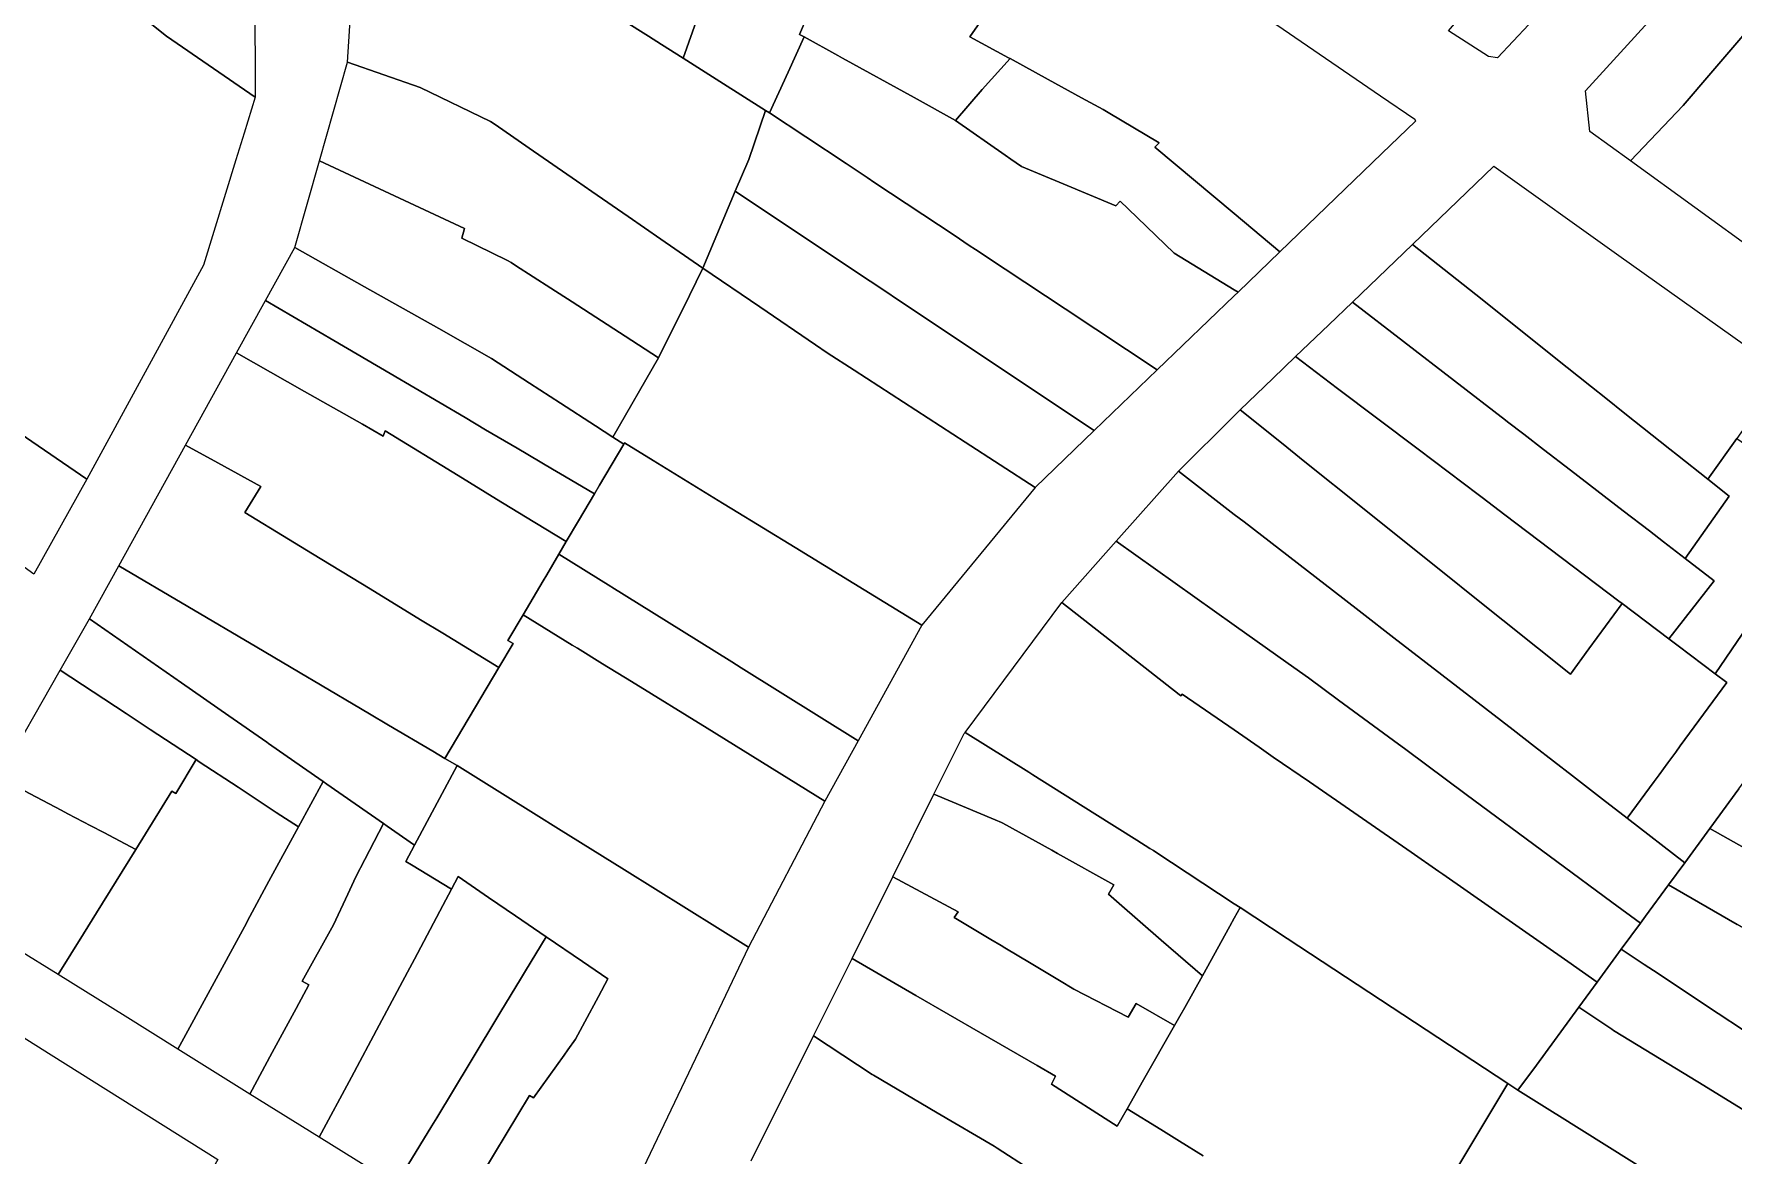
# Model space of a CAD drawing. Header units: metres. Extents: x 3 to 1005126, y 39 to 4383651.
# Drawn here: x 490824.5 to 490939.9, y 4371375.3 to 4371451.5 of the extents above; entities that cross this region are included whole.
import ezdxf

# ---------------------------------------------------------------- set-up
doc = ezdxf.new("R2010")
doc.units = ezdxf.units.M
doc.header["$MEASUREMENT"] = 0
doc.layers.add('TM_Llucmajor', color=7, linetype='Continuous')

msp = doc.modelspace()

# ---------------------------------------------------------------- linework, layer by layer
at = {"layer": 'TM_Llucmajor', "linetype": 'Continuous', "flags": 128}
for points in [[(490931.33, 4371457.84), (490923.89, 4371449.89), (490923.27, 4371449.99), (490920.56, 4371451.72), (490923.69, 4371455.41), (490921.88, 4371456.49), (490927.63, 4371463.7), (490928.28, 4371464.52), (490929.33, 4371465.83), (490928.3, 4371466.82), (490926.82, 4371468.25), (490926.94, 4371468.37), (490925.99, 4371469.33), (490923.35, 4371471.98), (490926.87, 4371475.11), (490929.19, 4371472.46), (490929.96, 4371471.58), (490937.69, 4371464.64), (490935.39, 4371462.18), (490933.97, 4371460.66), (490931.33, 4371457.84)], [(490871.05, 4371448.29), (490868.56, 4371449.87), (490870.47, 4371455.27), (490870.96, 4371456.34), (490871.93, 4371458.46), (490873.07, 4371460.95), (490873.63, 4371462.17), (490873.66, 4371462.23), (490873.84, 4371463.42), (490874.37, 4371467), (490875, 4371468.08), (490877.31, 4371472.02), (490883.51, 4371468.15), (490881.31, 4371462.95), (490879.74, 4371459.23), (490878.12, 4371455.39), (490877.99, 4371455.07), (490876.98, 4371452.69), (490876.47, 4371451.48), (490876.78, 4371451.31), (490875.69, 4371448.92), (490874.43, 4371446.15), (490874.16, 4371446.32), (490871.05, 4371448.29)], [(490876.78, 4371451.31), (490876.47, 4371451.48), (490876.98, 4371452.69), (490877.99, 4371455.07), (490878.12, 4371455.39), (490879.74, 4371459.23), (490881.31, 4371462.95), (490883.51, 4371468.15), (490894.93, 4371461.14), (490891.72, 4371456.57), (490889.35, 4371453.19), (490888.03, 4371451.31), (490890.66, 4371449.9), (490890.77, 4371449.84), (490888.88, 4371447.73), (490887.06, 4371445.63), (490884.25, 4371447.19), (490879.39, 4371449.88), (490879.07, 4371450.05), (490876.78, 4371451.31)], [(490863.56, 4371453.04), (490859.63, 4371455.53), (490859.56, 4371455.57), (490858.74, 4371456.09), (490855.66, 4371458.02), (490851.67, 4371460.52), (490846.54, 4371461.95), (490846.84, 4371466.68), (490851.9, 4371465.58), (490859.64, 4371461.11), (490859.82, 4371461.01), (490860.37, 4371460.72), (490861.61, 4371460.05), (490863.83, 4371458.85), (490864.69, 4371458.39), (490865.88, 4371457.75), (490867.56, 4371456.84), (490868.22, 4371456.48), (490870.47, 4371455.27), (490868.56, 4371449.87), (490867.09, 4371450.8), (490866.2, 4371451.36), (490864.51, 4371452.43), (490863.56, 4371453.04)], [(490890.77, 4371449.84), (490890.66, 4371449.9), (490888.03, 4371451.31), (490889.35, 4371453.19), (490891.72, 4371456.57), (490894.93, 4371461.14), (490904.43, 4371455.02), (490906, 4371454.01), (490908.9, 4371452.14), (490915.94, 4371447.31), (490918.26, 4371445.72), (490918.3, 4371445.58), (490916.03, 4371443.39), (490909.1, 4371436.71), (490906, 4371439.31), (490900.61, 4371443.83), (490900.9, 4371444.12), (490897.43, 4371446.18), (490897.09, 4371446.37), (490895.62, 4371447.18), (490893.35, 4371448.42), (490890.77, 4371449.84)], [(490932.91, 4371442.89), (490930.16, 4371444.89), (490929.86, 4371447.65), (490936.75, 4371455.22), (490939.66, 4371453.4), (490940.31, 4371452.99), (490941.21, 4371452.44), (490941.36, 4371452.34), (490938.37, 4371448.85), (490936.49, 4371446.65), (490932.91, 4371442.89)], [(490876.89, 4371444.52), (490874.43, 4371446.15), (490875.69, 4371448.92), (490876.78, 4371451.31), (490879.07, 4371450.05), (490879.39, 4371449.88), (490884.25, 4371447.19), (490887.06, 4371445.63), (490890.44, 4371443.28), (490890.83, 4371443), (490891.54, 4371442.51), (490892.9, 4371441.94), (490894.38, 4371441.32), (490897.95, 4371439.83), (490898.24, 4371440.15), (490898.79, 4371439.62), (490901.91, 4371436.62), (490906, 4371434.13), (490906.26, 4371433.97), (490906, 4371433.72), (490900.76, 4371428.68), (490894.51, 4371432.83), (490890.44, 4371435.53), (490888.43, 4371436.87), (490888, 4371437.15), (490886.97, 4371437.83), (490881.58, 4371441.4), (490881.06, 4371441.75), (490879.64, 4371442.7), (490876.89, 4371444.52)], [(490853.53, 4371437.64), (490853.7, 4371438.3), (490843.85, 4371442.9), (490845.75, 4371449.59), (490850.69, 4371447.88), (490855.48, 4371445.56), (490855.78, 4371445.35), (490858.09, 4371443.76), (490861.31, 4371441.53), (490862.36, 4371440.81), (490864.82, 4371439.11), (490867.05, 4371437.57), (490869.9, 4371435.6), (490868.98, 4371433.75), (490866.88, 4371429.5), (490864.62, 4371430.97), (490861.02, 4371433.3), (490859.56, 4371434.25), (490857.18, 4371435.79), (490856.87, 4371435.99), (490856.62, 4371436.11), (490853.53, 4371437.64)], [(490890.44, 4371443.28), (490887.06, 4371445.63), (490888.88, 4371447.73), (490890.77, 4371449.84), (490893.35, 4371448.42), (490895.62, 4371447.18), (490897.09, 4371446.37), (490897.43, 4371446.18), (490900.9, 4371444.12), (490900.61, 4371443.83), (490906, 4371439.31), (490909.1, 4371436.71), (490906.26, 4371433.97), (490906, 4371434.13), (490901.91, 4371436.62), (490898.79, 4371439.62), (490898.24, 4371440.15), (490897.95, 4371439.83), (490894.38, 4371441.32), (490892.9, 4371441.94), (490891.54, 4371442.51), (490890.83, 4371443), (490890.44, 4371443.28)], [(490881.14, 4371434.79), (490872.1, 4371440.82), (490873.01, 4371442.99), (490874.16, 4371446.32), (490874.43, 4371446.15), (490876.89, 4371444.52), (490879.64, 4371442.7), (490881.06, 4371441.75), (490881.58, 4371441.4), (490886.97, 4371437.83), (490888, 4371437.15), (490888.43, 4371436.87), (490890.44, 4371435.53), (490894.51, 4371432.83), (490900.76, 4371428.68), (490896.49, 4371424.57), (490884.07, 4371432.84), (490881.37, 4371434.64), (490881.14, 4371434.79)], [(490855.55, 4371429.47), (490851.95, 4371431.5), (490846.92, 4371434.33), (490842.17, 4371437), (490843.85, 4371442.9), (490853.7, 4371438.3), (490853.53, 4371437.64), (490856.62, 4371436.11), (490856.87, 4371435.99), (490857.18, 4371435.79), (490859.56, 4371434.25), (490861.02, 4371433.3), (490864.62, 4371430.97), (490866.88, 4371429.5), (490863.79, 4371424.11), (490862.6, 4371424.88), (490860.23, 4371426.42), (490858.13, 4371427.79), (490855.55, 4371429.47)], [(490922.4, 4371433.8), (490918.11, 4371437.21), (490923.63, 4371442.52), (490932.13, 4371436.46), (490943.3, 4371428.5), (490940.13, 4371424.03), (490938.18, 4371421.25), (490936.11, 4371422.9), (490935.59, 4371423.31), (490932.54, 4371425.73), (490931.25, 4371426.76), (490930.27, 4371427.54), (490927.72, 4371429.56), (490927.36, 4371429.85), (490922.4, 4371433.8)], [(490873.76, 4371432.97), (490869.9, 4371435.6), (490872.1, 4371440.82), (490881.14, 4371434.79), (490881.37, 4371434.64), (490884.07, 4371432.84), (490896.49, 4371424.57), (490892.47, 4371420.7), (490887.71, 4371423.78), (490880.18, 4371428.66), (490878.34, 4371429.85), (490877.56, 4371430.38), (490873.76, 4371432.97)], [(490848.65, 4371428.43), (490844.83, 4371430.68), (490840.18, 4371433.41), (490842.17, 4371437), (490846.92, 4371434.33), (490851.95, 4371431.5), (490855.55, 4371429.47), (490858.13, 4371427.79), (490860.23, 4371426.42), (490862.6, 4371424.88), (490863.79, 4371424.11), (490864.52, 4371423.63), (490862.88, 4371420.85), (490862.54, 4371420.27), (490860.49, 4371421.47), (490859.68, 4371421.95), (490857.28, 4371423.36), (490855.14, 4371424.62), (490853.74, 4371425.44), (490848.65, 4371428.43)], [(490924.43, 4371425.26), (490914.02, 4371433.29), (490918.11, 4371437.21), (490922.4, 4371433.8), (490927.36, 4371429.85), (490927.72, 4371429.56), (490930.27, 4371427.54), (490931.25, 4371426.76), (490932.54, 4371425.73), (490935.59, 4371423.31), (490936.11, 4371422.9), (490938.18, 4371421.25), (490939.63, 4371420.1), (490936.63, 4371415.88), (490935.16, 4371417.01), (490934.21, 4371417.74), (490932.43, 4371419.11), (490928.84, 4371421.87), (490927, 4371423.28), (490925.66, 4371424.31), (490924.56, 4371425.16), (490924.43, 4371425.26)], [(490806.18, 4371428.02), (490802.96, 4371430.36), (490803.43, 4371430.95), (490803.49, 4371430.89), (490804.56, 4371432.08), (490807.48, 4371435.33), (490809.98, 4371433.62), (490812.52, 4371431.88), (490816.32, 4371429.27), (490819.24, 4371427.27), (490820.19, 4371426.62), (490828.04, 4371421.25), (490824.44, 4371414.8), (490817.42, 4371419.88), (490816.18, 4371420.78), (490814.59, 4371421.93), (490812.33, 4371423.57), (490810.73, 4371424.73), (490808.74, 4371426.17), (490806.94, 4371427.47), (490806.18, 4371428.02)], [(490864.52, 4371423.63), (490863.79, 4371424.11), (490866.88, 4371429.5), (490868.98, 4371433.75), (490869.9, 4371435.6), (490873.76, 4371432.97), (490877.56, 4371430.38), (490878.34, 4371429.85), (490880.18, 4371428.66), (490887.71, 4371423.78), (490892.47, 4371420.7), (490884.78, 4371411.34), (490880.15, 4371414.17), (490876.18, 4371416.61), (490871.86, 4371419.25), (490871.23, 4371419.64), (490866.52, 4371422.53), (490864.57, 4371423.72), (490864.52, 4371423.63)], [(490846.77, 4371424.99), (490842.84, 4371427.22), (490838.22, 4371429.85), (490840.18, 4371433.41), (490844.83, 4371430.68), (490848.65, 4371428.43), (490853.74, 4371425.44), (490855.14, 4371424.62), (490857.28, 4371423.36), (490859.68, 4371421.95), (490860.49, 4371421.47), (490862.54, 4371420.27), (490861.46, 4371418.44), (490860.62, 4371417.02), (490857.86, 4371418.71), (490855.89, 4371419.91), (490853.27, 4371421.52), (490848.32, 4371424.55), (490848.17, 4371424.19), (490846.77, 4371424.99)], [(490913.02, 4371427.43), (490910.17, 4371429.59), (490912.42, 4371431.75), (490914.02, 4371433.29), (490924.43, 4371425.26), (490924.56, 4371425.16), (490925.66, 4371424.31), (490927, 4371423.28), (490928.84, 4371421.87), (490932.43, 4371419.11), (490934.21, 4371417.74), (490935.16, 4371417.01), (490936.63, 4371415.88), (490938.6, 4371414.36), (490935.52, 4371410.42), (490932.35, 4371412.81), (490932.13, 4371412.98), (490924.38, 4371418.84), (490922.84, 4371420.01), (490922.57, 4371420.21), (490918.49, 4371423.29), (490913.02, 4371427.43)], [(490836.95, 4371422.37), (490834.75, 4371423.58), (490838.22, 4371429.85), (490842.84, 4371427.22), (490846.77, 4371424.99), (490848.17, 4371424.19), (490848.32, 4371424.55), (490853.27, 4371421.52), (490855.89, 4371419.91), (490857.86, 4371418.71), (490860.62, 4371417.02), (490860.12, 4371416.17), (490859.29, 4371414.76), (490859.05, 4371414.35), (490857.69, 4371412.05), (490856.65, 4371410.29), (490857, 4371410.09), (490856.04, 4371408.47), (490852.24, 4371410.79), (490850.72, 4371411.71), (490847.3, 4371413.8), (490843.38, 4371416.19), (490841.74, 4371417.19), (490838.78, 4371418.99), (490839.86, 4371420.76), (490836.95, 4371422.37)], [(490909.2, 4371423.72), (490906.4, 4371425.97), (490908.62, 4371428.1), (490910.17, 4371429.59), (490913.02, 4371427.43), (490918.49, 4371423.29), (490922.57, 4371420.21), (490922.84, 4371420.01), (490924.38, 4371418.84), (490932.13, 4371412.98), (490932.35, 4371412.81), (490930.09, 4371409.72), (490928.83, 4371408.01), (490922.01, 4371413.47), (490920.71, 4371414.51), (490918.81, 4371416.03), (490914.7, 4371419.32), (490910.8, 4371422.44), (490909.2, 4371423.72)], [(490938.67, 4371408.04), (490936.16, 4371409.93), (490935.52, 4371410.42), (490938.6, 4371414.36), (490936.63, 4371415.88), (490939.63, 4371420.1), (490938.18, 4371421.25), (490940.13, 4371424.03), (490942.59, 4371422.32), (490945.79, 4371426.7), (490950.07, 4371423.62), (490947.2, 4371419.61), (490944.65, 4371416.01), (490944.29, 4371416.27), (490944.11, 4371416), (490942.19, 4371413.2), (490941.62, 4371412.36), (490938.67, 4371408.04)], [(490906, 4371418.87), (490902.22, 4371421.8), (490906, 4371425.57), (490906.4, 4371425.97), (490909.2, 4371423.72), (490910.8, 4371422.44), (490914.7, 4371419.32), (490918.81, 4371416.03), (490920.71, 4371414.51), (490922.01, 4371413.47), (490928.83, 4371408.01), (490930.09, 4371409.72), (490932.35, 4371412.81), (490935.52, 4371410.42), (490936.16, 4371409.93), (490938.67, 4371408.04), (490939.46, 4371407.44), (490936.3, 4371403.14), (490935.99, 4371402.71), (490935.45, 4371401.98), (490934.86, 4371401.18), (490934.52, 4371400.71), (490932.69, 4371398.22), (490931.01, 4371399.52), (490928.98, 4371401.09), (490926.39, 4371403.1), (490925.67, 4371403.66), (490924.94, 4371404.22), (490922.28, 4371406.28), (490921.18, 4371407.13), (490916.84, 4371410.49), (490914.69, 4371412.16), (490913.38, 4371413.17), (490906.67, 4371418.35), (490906, 4371418.87)], [(490843.43, 4371407.58), (490843.05, 4371407.8), (490839.59, 4371409.84), (490830.22, 4371415.38), (490834.75, 4371423.58), (490836.95, 4371422.37), (490839.86, 4371420.76), (490838.78, 4371418.99), (490841.74, 4371417.19), (490843.38, 4371416.19), (490847.3, 4371413.8), (490850.72, 4371411.71), (490852.24, 4371410.79), (490856.04, 4371408.47), (490852.37, 4371402.29), (490851.55, 4371402.78), (490848.55, 4371404.54), (490847.26, 4371405.31), (490843.43, 4371407.58)], [(490863.71, 4371413.93), (490863.64, 4371413.97), (490860.12, 4371416.17), (490860.62, 4371417.02), (490861.46, 4371418.44), (490862.54, 4371420.27), (490862.88, 4371420.85), (490864.52, 4371423.63), (490864.57, 4371423.72), (490866.52, 4371422.53), (490871.23, 4371419.64), (490871.86, 4371419.25), (490876.18, 4371416.61), (490880.15, 4371414.17), (490884.78, 4371411.34), (490880.45, 4371403.49), (490872.49, 4371408.45), (490871.86, 4371408.84), (490867.43, 4371411.61), (490863.71, 4371413.93)], [(490906, 4371411.35), (490897.98, 4371417.04), (490902.22, 4371421.8), (490906, 4371418.87), (490906.67, 4371418.35), (490913.38, 4371413.17), (490914.69, 4371412.16), (490916.84, 4371410.49), (490921.18, 4371407.13), (490922.28, 4371406.28), (490924.94, 4371404.22), (490925.67, 4371403.66), (490926.39, 4371403.1), (490928.98, 4371401.09), (490931.01, 4371399.52), (490932.69, 4371398.22), (490936.6, 4371395.2), (490935.5, 4371393.69), (490933.94, 4371391.57), (490933.59, 4371391.09), (490931.66, 4371392.52), (490927.91, 4371395.29), (490925.83, 4371396.83), (490923.32, 4371398.68), (490921.76, 4371399.84), (490917.65, 4371402.88), (490916.81, 4371403.5), (490913.09, 4371406.25), (490911.04, 4371407.76), (490909.67, 4371408.74), (490906, 4371411.35)], [(490861.03, 4371409.98), (490857.69, 4371412.05), (490859.05, 4371414.35), (490859.29, 4371414.76), (490860.12, 4371416.17), (490863.64, 4371413.97), (490863.71, 4371413.93), (490867.43, 4371411.61), (490871.86, 4371408.84), (490872.49, 4371408.45), (490880.45, 4371403.49), (490878.19, 4371399.38), (490870.18, 4371404.33), (490865.04, 4371407.51), (490863.07, 4371408.72), (490861.38, 4371409.77), (490861.03, 4371409.98)], [(490902.26, 4371406.62), (490898.58, 4371409.5), (490898.04, 4371409.93), (490894.28, 4371412.88), (490897.98, 4371417.04), (490906, 4371411.35), (490909.67, 4371408.74), (490911.04, 4371407.76), (490913.09, 4371406.25), (490916.81, 4371403.5), (490917.65, 4371402.88), (490921.76, 4371399.84), (490923.32, 4371398.68), (490925.83, 4371396.83), (490927.91, 4371395.29), (490931.66, 4371392.52), (490933.59, 4371391.09), (490932.29, 4371389.32), (490930.66, 4371387.09), (490928.65, 4371388.49), (490920.16, 4371394.42), (490919.9, 4371394.6), (490918.01, 4371395.91), (490911.1, 4371400.69), (490908.65, 4371402.38), (490907.7, 4371403.04), (490906.29, 4371404.02), (490906, 4371404.22), (490902.47, 4371406.66), (490902.36, 4371406.54), (490902.26, 4371406.62)], [(490837.69, 4371405.17), (490834.48, 4371407.41), (490828.22, 4371411.77), (490830.22, 4371415.38), (490839.59, 4371409.84), (490843.05, 4371407.8), (490843.43, 4371407.58), (490847.26, 4371405.31), (490848.55, 4371404.54), (490851.55, 4371402.78), (490852.37, 4371402.29), (490853.2, 4371401.8), (490850.31, 4371396.39), (490848.46, 4371397.68), (490848.2, 4371397.86), (490844.36, 4371400.53), (490844.1, 4371400.71), (490842.71, 4371401.68), (490840.4, 4371403.29), (490840.27, 4371403.38), (490837.69, 4371405.17)], [(490899.39, 4371396.73), (490896.52, 4371398.53), (490892.31, 4371401.16), (490892.04, 4371401.34), (490887.71, 4371404.05), (490894.28, 4371412.88), (490898.04, 4371409.93), (490898.58, 4371409.5), (490902.26, 4371406.62), (490902.36, 4371406.54), (490902.47, 4371406.66), (490906, 4371404.22), (490906.29, 4371404.02), (490907.7, 4371403.04), (490908.65, 4371402.38), (490911.1, 4371400.69), (490918.01, 4371395.91), (490919.9, 4371394.6), (490920.16, 4371394.42), (490928.65, 4371388.49), (490930.66, 4371387.09), (490929.4, 4371385.38), (490926.52, 4371381.44), (490925.27, 4371379.74), (490924.58, 4371380.19), (490909.6, 4371390.05), (490907.39, 4371391.5), (490906.4, 4371392.15), (490906, 4371392.41), (490900.67, 4371395.92), (490900.52, 4371396.02), (490900.27, 4371396.17), (490899.39, 4371396.73)], [(490830.71, 4371405.33), (490826.23, 4371408.28), (490828.22, 4371411.77), (490834.48, 4371407.41), (490837.69, 4371405.17), (490840.27, 4371403.38), (490840.4, 4371403.29), (490842.71, 4371401.68), (490844.1, 4371400.71), (490842.42, 4371397.63), (490840.92, 4371398.62), (490838.33, 4371400.32), (490835.68, 4371402.06), (490835.47, 4371402.2), (490832.34, 4371404.26), (490830.71, 4371405.33)], [(490853.2, 4371401.8), (490852.37, 4371402.29), (490856.04, 4371408.47), (490857, 4371410.09), (490856.65, 4371410.29), (490857.69, 4371412.05), (490861.03, 4371409.98), (490861.38, 4371409.77), (490863.07, 4371408.72), (490865.04, 4371407.51), (490870.18, 4371404.33), (490878.19, 4371399.38), (490873, 4371389.45), (490864.57, 4371394.71), (490860.08, 4371397.51), (490858.57, 4371398.45), (490856.28, 4371399.88), (490853.2, 4371401.8)], [(490829.21, 4371397.24), (490828.32, 4371397.71), (490826.76, 4371398.53), (490826.3, 4371398.77), (490822.08, 4371400.99), (490826.23, 4371408.28), (490830.71, 4371405.33), (490832.34, 4371404.26), (490835.47, 4371402.2), (490834.09, 4371399.91), (490833.83, 4371400.07), (490831.37, 4371396.1), (490829.21, 4371397.24)], [(490893.6, 4371396.04), (490890.27, 4371397.88), (490890.19, 4371397.93), (490889.76, 4371398.11), (490885.6, 4371399.85), (490887.66, 4371403.98), (490887.71, 4371404.05), (490892.04, 4371401.34), (490892.31, 4371401.16), (490896.52, 4371398.53), (490899.39, 4371396.73), (490900.27, 4371396.17), (490900.52, 4371396.02), (490900.67, 4371395.92), (490906, 4371392.41), (490906.4, 4371392.15), (490906, 4371391.42), (490905.7, 4371390.88), (490903.84, 4371387.51), (490901.03, 4371389.94), (490898.18, 4371392.42), (490897.45, 4371393.05), (490897.82, 4371393.7), (490894, 4371395.82), (490893.6, 4371396.04)], [(490835.47, 4371402.2), (490835.68, 4371402.06), (490838.33, 4371400.32), (490840.92, 4371398.62), (490842.42, 4371397.63), (490840.42, 4371393.94), (490839.13, 4371391.55), (490838.75, 4371390.85), (490834.24, 4371382.52), (490830.65, 4371384.76), (490826.11, 4371387.59), (490827.82, 4371390.37), (490828.71, 4371391.8), (490831.37, 4371396.1), (490833.83, 4371400.07), (490834.09, 4371399.91), (490835.47, 4371402.2)], [(490941.17, 4371395.91), (490938.31, 4371397.53), (490940.28, 4371400.22), (490942.23, 4371402.88), (490945.05, 4371401.13), (490947.78, 4371399.44), (490953.67, 4371395.79), (490956.78, 4371393.87), (490958.57, 4371392.76), (490958.84, 4371392.61), (490960.35, 4371391.74), (490963.73, 4371389.8), (490967.51, 4371387.63), (490972.25, 4371384.91), (490969.53, 4371379.79), (490964.66, 4371382.56), (490957.22, 4371386.79), (490955.98, 4371387.49), (490955.14, 4371387.97), (490953.71, 4371388.78), (490952.29, 4371389.59), (490942.65, 4371395.07), (490941.17, 4371395.91)], [(490823.32, 4371389.33), (490817.87, 4371392.73), (490817.7, 4371393.3), (490822.08, 4371400.99), (490826.3, 4371398.77), (490826.76, 4371398.53), (490828.32, 4371397.71), (490829.21, 4371397.24), (490831.37, 4371396.1), (490828.71, 4371391.8), (490827.82, 4371390.37), (490826.11, 4371387.59), (490823.32, 4371389.33)], [(490837.31, 4371380.61), (490834.24, 4371382.52), (490838.75, 4371390.85), (490839.13, 4371391.55), (490840.42, 4371393.94), (490842.42, 4371397.63), (490844.1, 4371400.71), (490844.36, 4371400.53), (490848.2, 4371397.86), (490846.94, 4371395.42), (490846.32, 4371394.24), (490845.77, 4371393.05), (490844.81, 4371390.98), (490842.67, 4371387.14), (490843.14, 4371386.89), (490842.27, 4371385.28), (490840.65, 4371382.29), (490839.13, 4371379.48), (490837.31, 4371380.61)], [(490890.16, 4371389.57), (490889.45, 4371389.99), (490886.97, 4371391.48), (490887.24, 4371391.87), (490882.8, 4371394.24), (490885.6, 4371399.85), (490889.76, 4371398.11), (490890.19, 4371397.93), (490890.27, 4371397.88), (490893.6, 4371396.04), (490894, 4371395.82), (490897.82, 4371393.7), (490897.45, 4371393.05), (490898.18, 4371392.42), (490901.03, 4371389.94), (490903.84, 4371387.51), (490902.63, 4371385.36), (490902.3, 4371384.78), (490901.93, 4371384.13), (490899.33, 4371385.62), (490898.8, 4371384.7), (490895.09, 4371386.61), (490894.13, 4371387.19), (490892.21, 4371388.34), (490890.41, 4371389.42), (490890.16, 4371389.57)], [(490843.84, 4371376.54), (490839.13, 4371379.48), (490840.65, 4371382.29), (490842.27, 4371385.28), (490843.14, 4371386.89), (490842.67, 4371387.14), (490844.81, 4371390.98), (490845.77, 4371393.05), (490846.32, 4371394.24), (490846.94, 4371395.42), (490848.2, 4371397.86), (490848.46, 4371397.68), (490850.31, 4371396.39), (490849.73, 4371395.29), (490850.11, 4371395.06), (490852.83, 4371393.4), (490852.24, 4371392.3), (490850.3, 4371388.65), (490849.83, 4371387.77), (490847.9, 4371384.15), (490846.02, 4371380.62), (490843.84, 4371376.54)], [(490940.16, 4371390.99), (490935.5, 4371393.69), (490936.6, 4371395.2), (490938.31, 4371397.53), (490941.17, 4371395.91), (490942.65, 4371395.07), (490952.29, 4371389.59), (490953.71, 4371388.78), (490955.14, 4371387.97), (490955.98, 4371387.49), (490957.22, 4371386.79), (490964.66, 4371382.56), (490969.53, 4371379.79), (490967.19, 4371375.39), (490962.21, 4371378.26), (490958.2, 4371380.57), (490954.95, 4371382.44), (490952.84, 4371383.65), (490950.99, 4371384.72), (490949.87, 4371385.37), (490948.2, 4371386.33), (490947.7, 4371386.62), (490940.16, 4371390.99)], [(490849.05, 4371373.3), (490843.84, 4371376.54), (490846.02, 4371380.62), (490847.9, 4371384.15), (490849.83, 4371387.77), (490850.3, 4371388.65), (490852.24, 4371392.3), (490852.83, 4371393.4), (490853.28, 4371394.25), (490855.34, 4371392.84), (490857.18, 4371391.58), (490859.26, 4371390.16), (490857.85, 4371387.84), (490857.52, 4371387.29), (490856.18, 4371385.08), (490854.09, 4371381.62), (490851.82, 4371377.87), (490851.48, 4371377.31), (490849.05, 4371373.3)], [(490892.62, 4371381.41), (490888.76, 4371383.64), (490884.37, 4371386.18), (490880.03, 4371388.69), (490882.8, 4371394.24), (490887.24, 4371391.87), (490886.97, 4371391.48), (490889.45, 4371389.99), (490890.16, 4371389.57), (490890.41, 4371389.42), (490892.21, 4371388.34), (490894.13, 4371387.19), (490895.09, 4371386.61), (490898.8, 4371384.7), (490899.33, 4371385.62), (490901.93, 4371384.13), (490899.84, 4371380.45), (490898.72, 4371378.48), (490898.05, 4371377.3), (490893.58, 4371380.16), (490893.85, 4371380.69), (490892.62, 4371381.41)], [(490852.98, 4371370.85), (490849.05, 4371373.3), (490851.48, 4371377.31), (490851.82, 4371377.87), (490854.09, 4371381.62), (490856.18, 4371385.08), (490857.52, 4371387.29), (490857.85, 4371387.84), (490859.26, 4371390.16), (490861.71, 4371388.49), (490863.44, 4371387.3), (490862.8, 4371386.1), (490861.87, 4371384.38), (490861.24, 4371383.2), (490860.73, 4371382.49), (490860.47, 4371382.13), (490858.39, 4371379.23), (490858.13, 4371379.37), (490855.75, 4371375.43), (490852.98, 4371370.85)]]:
    msp.add_lwpolyline(points, close=True, dxfattribs=at)
for points in [[(490864.51, 4371452.43), (490866.2, 4371451.36), (490867.09, 4371450.8), (490868.56, 4371449.87), (490871.05, 4371448.29), (490874.16, 4371446.32), (490873.01, 4371442.99), (490872.1, 4371440.82), (490869.9, 4371435.6), (490867.05, 4371437.57), (490864.82, 4371439.11), (490862.36, 4371440.81), (490861.31, 4371441.53), (490858.09, 4371443.76), (490855.78, 4371445.35), (490855.78, 4371445.35), (490855.48, 4371445.56), (490850.69, 4371447.88), (490845.75, 4371449.59), (490846.54, 4371461.95)], [(490839.45, 4371454.25), (490839.48, 4371447.23), (490833.47, 4371451.37), (490830.12, 4371454.06)], [(490830.12, 4371454.06), (490833.47, 4371451.37), (490839.48, 4371447.23), (490838.73, 4371444.77), (490838.17, 4371442.95), (490835.98, 4371435.8), (490828.04, 4371421.25), (490820.19, 4371426.62)], [(490941.65, 4371436.54), (490932.91, 4371442.89), (490936.49, 4371446.65), (490938.37, 4371448.85), (490941.36, 4371452.34)], [(490940.28, 4371400.22), (490938.31, 4371397.53), (490936.6, 4371395.2), (490936.6, 4371395.2), (490932.69, 4371398.22), (490934.52, 4371400.71), (490934.86, 4371401.18), (490935.45, 4371401.98), (490935.99, 4371402.71), (490936.3, 4371403.14), (490939.46, 4371407.44), (490938.67, 4371408.04), (490941.62, 4371412.36)], [(490852.98, 4371370.85), (490855.75, 4371375.43), (490858.13, 4371379.37), (490858.39, 4371379.23), (490860.47, 4371382.13), (490860.73, 4371382.49), (490861.24, 4371383.2), (490861.87, 4371384.38), (490862.8, 4371386.1), (490863.44, 4371387.3), (490861.71, 4371388.49), (490859.26, 4371390.16), (490857.18, 4371391.58), (490855.34, 4371392.84), (490853.28, 4371394.25), (490852.83, 4371393.4), (490850.11, 4371395.06), (490850.11, 4371395.06), (490849.73, 4371395.29), (490850.31, 4371396.39), (490853.2, 4371401.8), (490856.28, 4371399.88), (490858.57, 4371398.45), (490860.08, 4371397.51), (490864.57, 4371394.71), (490873, 4371389.45), (490869.88, 4371382.9), (490867.72, 4371378.38), (490865.61, 4371373.96)], [(490940.52, 4371383.86), (490938.88, 4371384.95), (490934.48, 4371387.87), (490933.85, 4371388.29), (490933.85, 4371388.29), (490932.29, 4371389.32), (490933.59, 4371391.09), (490933.94, 4371391.57), (490935.5, 4371393.69), (490940.16, 4371390.99)], [(490903.88, 4371375.28), (490902.28, 4371376.27), (490901, 4371377.07), (490898.72, 4371378.48), (490899.84, 4371380.45), (490901.93, 4371384.13), (490902.3, 4371384.78), (490902.63, 4371385.36), (490903.84, 4371387.51), (490905.7, 4371390.88), (490906, 4371391.42), (490906.4, 4371392.15), (490907.39, 4371391.5), (490909.6, 4371390.05), (490924.58, 4371380.19), (490922.42, 4371376.58), (490917.23, 4371367.92)], [(490892.14, 4371374.36), (490889.9, 4371375.8), (490889.68, 4371375.93), (490885.82, 4371378.2), (490885.82, 4371378.2), (490881.48, 4371380.76), (490881.4, 4371380.81), (490877.41, 4371383.44), (490880.03, 4371388.69), (490884.37, 4371386.18), (490888.76, 4371383.64), (490892.62, 4371381.41), (490893.85, 4371380.69), (490893.58, 4371380.16), (490898.05, 4371377.3), (490898.72, 4371378.48), (490901, 4371377.07), (490902.28, 4371376.27), (490903.88, 4371375.28)], [(490941.9, 4371377.6), (490937.9, 4371380.05), (490936.05, 4371381.18), (490931.77, 4371383.8), (490931.77, 4371383.8), (490931.65, 4371383.88), (490929.4, 4371385.38), (490930.66, 4371387.09), (490932.29, 4371389.32), (490933.85, 4371388.29), (490934.48, 4371387.87), (490938.88, 4371384.95), (490940.52, 4371383.86)], [(490816.41, 4371387.94), (490825.63, 4371382.14), (490836.95, 4371375.02), (490834.22, 4371370.22), (490834.62, 4371369.95), (490832.39, 4371365.95), (490832, 4371365.25), (490829.15, 4371360.15), (490828.64, 4371359.23), (490827.06, 4371356.4), (490823.81, 4371357.97)], [(490941.9, 4371369.35), (490939.2, 4371371.03), (490934.85, 4371373.75), (490934.71, 4371373.84), (490927.91, 4371378.09), (490927.91, 4371378.09), (490927.81, 4371378.15), (490925.27, 4371379.74), (490926.52, 4371381.44), (490929.4, 4371385.38), (490931.65, 4371383.88), (490931.77, 4371383.8), (490936.05, 4371381.18), (490937.9, 4371380.05), (490941.9, 4371377.6)], [(490873.17, 4371374.94), (490877.41, 4371383.44), (490881.4, 4371380.81), (490881.48, 4371380.76), (490885.82, 4371378.2), (490889.68, 4371375.93), (490889.9, 4371375.8), (490892.14, 4371374.36)], [(490917.23, 4371367.92), (490922.42, 4371376.58), (490924.58, 4371380.19), (490925.27, 4371379.74), (490927.81, 4371378.15), (490927.91, 4371378.09), (490934.71, 4371373.84)]]:
    msp.add_lwpolyline(points, dxfattribs=at)

doc.saveas('drawing.dxf')
